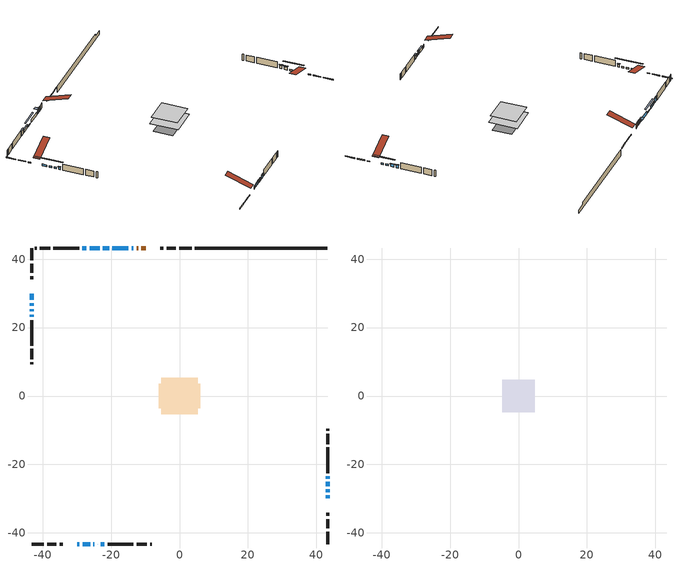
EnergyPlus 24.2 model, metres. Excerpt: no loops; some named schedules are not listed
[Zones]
conditioned space
 floor adiabatic (AdiabaticFloorConstruction): -5.28,-5.28 -5.28,5.28 5.28,5.28 5.28,-5.28 z0.77
 floor foundation (Slab1 construction): -6.09,-3.62 -6.09,3.62 6.09,3.62 6.09,-3.62 z-1.52
 wall outside (RimJoist1 construction): 3.53,43.27 -0.11,43.27 / -43.27,-43.27 -39.63,-43.27 / -43.27,43.27 -43.27,39.63 / 43.27,-43.27 43.27,-39.63 z0.77:1.07
 wall outside (RimJoist2 construction): -1.04,43.27 -3.78,43.27 / -38.7,-43.27 -35.96,-43.27 / -43.27,38.7 -43.27,35.96 / 43.27,-38.7 43.27,-35.96 z0.77:1.07
 wall outside (RimJoist3 construction): -4.71,43.27 -5.57,43.27 / -35.03,-43.27 -34.17,-43.27 / -43.27,35.03 -43.27,34.17 / 43.27,-35.03 43.27,-34.17 z0.77:1.07
 wall outside (AdiabaticWallConstruction 1): -9.9,43.27 -11.14,43.27 / -12.07,43.27 -12.54,43.27 z0.77:2.8
 wall outside (AdiabaticWallConstruction): -13.47,43.27 -14.01,43.27 z0.77:2.45; -29.84,-43.27 -29.25,-43.27 / -14.93,43.27 -19.66,43.27 / -23.95,-43.27 -23.88,-43.27 / 43.27,-24.21 43.27,-23.49 z0.77:1.99; -28.32,-43.27 -26.09,-43.27 z0.77:1.94; -25.16,-43.27 -24.88,-43.27 z0.77:2.09; 43.27,-29.84 43.27,-29.02 / 43.27,-28.1 43.27,-27.28 z0.77:1.38; -20.59,43.27 -22.42,43.27 z0.77:1.08; -43.27,29.84 -43.27,28.11 / -43.27,27.19 -43.27,26.32 / -43.27,25.4 -43.27,24.73 z0.77:1.43; 43.27,-26.35 43.27,-25.13 z0.77:1.89; -23.34,43.27 -26.29,43.27 z0.77:1.69; -27.22,43.27 -28.44,43.27 z0.77:2.6; -22.95,-43.27 -21.94,-43.27 z0.77:2.14; -43.27,23.81 -43.27,23.14 z0.77:1.79
 wall outside (Wall1 construction): -29.37,43.27 -36.89,43.27 / -21.01,-43.27 -13.48,-43.27 / -43.27,22.21 -43.27,14.69 / 43.27,-22.56 43.27,-15.04 z0.77:3.21
 wall outside (Wall2 construction): -37.82,43.27 -40.86,43.27 / -12.56,-43.27 -9.52,-43.27 / -43.27,13.76 -43.27,10.73 / 43.27,-14.11 43.27,-11.08 z0.77:3.21
 wall outside (Wall3 construction): -41.78,43.27 -42.34,43.27 / -8.59,-43.27 -8.04,-43.27 / -43.27,9.8 -43.27,9.24 / 43.27,-10.15 43.27,-9.6 z0.77:3.21
 wall foundation (FoundationWall1 construction): 4.45,43.27,-1.52 4.45,43.27,0.77 39.39,43.27,0.77 39.39,43.27,-0.18 43.27,43.27,-0.18 43.27,43.27,-1.52
 window (WindowConstruction 9): -13.47,43.27 -14.01,43.27 z0.77:2.45
 window (WindowConstruction 11): -29.84,-43.27 -29.25,-43.27 z0.77:1.99
 window (WindowConstruction 6): -28.32,-43.27 -26.09,-43.27 z0.77:1.94
 window (WindowConstruction 7): -25.16,-43.27 -24.88,-43.27 z0.77:2.09
 window (WindowConstruction 8): -14.93,43.27 -19.66,43.27 z0.77:1.99
 window (WindowConstruction 12): 43.27,-29.84 43.27,-29.03 z0.77:1.38
 window (WindowConstruction 13): 43.27,-28.1 43.27,-27.28 z0.77:1.38
 window (WindowConstruction 14): -20.59,43.27 -22.42,43.27 z0.77:1.07
 window (WindowConstruction 10): -23.95,-43.27 -23.88,-43.27 z0.77:1.99
 window (WindowConstruction 15): -43.27,29.84 -43.27,28.11 z0.77:1.43
 window (WindowConstruction 16): -43.27,27.19 -43.27,26.32 z0.77:1.43
 window (WindowConstruction 17): -43.27,25.39 -43.27,24.73 z0.77:1.43
 window (WindowConstruction): 43.27,-26.35 43.27,-25.13 z0.77:1.89
 window (WindowConstruction 1): -23.34,43.27 -26.29,43.27 z0.77:1.68
 window (WindowConstruction 2): -27.22,43.27 -28.44,43.27 z0.77:2.6
 window (WindowConstruction 3): -22.95,-43.27 -21.94,-43.27 z0.77:2.14
 window (WindowConstruction 4): -43.27,23.8 -43.27,23.14 z0.77:1.78
 window (WindowConstruction 5): 43.27,-24.21 43.27,-23.49 z0.77:1.99
 door (Door): -9.9,43.27 -11.14,43.27 z0.77:2.8
 door (Door 1): -12.07,43.27 -12.54,43.27 z0.77:2.8
 ceiling adiabatic (AdiabaticFloorConstruction): 5.28,-5.28 5.28,5.28 -5.28,5.28 -5.28,-5.28 z0.77
attic - vented
 floor to conditioned space (Floor1 construction Reversed): -4.82,-4.82 -4.82,4.82 4.82,4.82 4.82,-4.82 z3.21
 roof outside (Roof1 construction): -8.97,43.27,3.21 -8.97,33.87,6.34 -6.5,33.87,6.34 -6.5,43.27,3.21; -30.77,-43.27,3.21 -30.77,-33.87,6.34 -33.24,-33.87,6.34 -33.24,-43.27,3.21; -43.27,30.77,3.21 -33.87,30.77,6.34 -33.87,33.24,6.34 -43.27,33.24,3.21; 43.27,-30.77,3.21 33.87,-30.77,6.34 33.87,-33.24,6.34 43.27,-33.24,3.21
shading: -14.3,43.27 -13.17,43.27 -13.17,44.49 -14.3,44.49 z2.75; -25.89,-43.27 -28.52,-43.27 -28.52,-43.68 -25.89,-43.68 z2.14; -24.68,-43.27 -25.36,-43.27 -25.36,-43.68 -24.68,-43.68 z2.29; 43.27,-26.39 43.27,-32.48 43.68,-32.48 43.68,-26.39 z4.02; 43.27,-24.64 43.27,-30.74 43.68,-30.74 43.68,-24.64 z4.02; -25.06,43.27 -17.95,43.27 -17.95,43.68 -25.06,43.68 z3.71; -43.27,25.48 -43.27,32.48 -43.68,32.48 -43.68,25.48 z4.07; -43.27,23.68 -43.27,29.83 -43.68,29.83 -43.68,23.68 z4.07; -43.27,22.09 -43.27,28.03 -43.68,28.03 -43.68,22.09 z4.07; 43.27,-24.93 43.27,-26.56 43.68,-26.56 43.68,-24.93 z2.09; -26.49,43.27 -23.14,43.27 -23.14,43.68 -26.49,43.68 z1.89; -28.64,43.27 -27.02,43.27 -27.02,43.68 -28.64,43.68 z2.8; -21.74,-43.27 -23.15,-43.27 -23.15,-43.68 -21.74,-43.68 z2.34; -43.27,22.94 -43.27,24 -43.68,24 -43.68,22.94 z1.99; 43.27,-23.29 43.27,-24.41 43.68,-24.41 43.68,-23.29 z2.19
[Building]
Building 1: Terrain=Suburbs
[Site:Location]
Edmonton Intl AP_AB: Latitude {deg}=53.31; Longitude {deg}=-113.58; Time Zone {hr}=-7; Elevation {m}=723; Keep Site Location Information=Yes
[Site:GroundTemperature:Shallow]
-1.56185, -3.61833, -3.78302, -2.80711, 1.11059, 5.01004, 8.39065, 10.5322, 10.7141, 8.97234, 5.67794, 1.89811
[Site:WaterMainsTemperature]
Calculation Method=Schedule; Temperature Schedule=mains temperature schedule
[Material] Roughness=Rough; Thermal Absorptance=0.9
Name | Thickness {m} | Conductivity {W/m-K} | Density {kg/m3} | Specific Heat {J/kg-K} | Solar Absorptance | Visible Absorptance
asphalt or fiberglass shingles | 0.00635 | 0.162714 | 1121.4 | 1465.45 | 0.4 | 0.4
ceiling loosefill ins | 0.0846667 | 0.0480833 | 16.02 | 1046.75 | 0.7 | 0.7
ceiling stud and cavity | 0.1397 | 0.0816226 | 65.682 | 1177.47 | 0.7 | 0.7
concrete 4.0 in. | 0.1016 | 1.803125 | 2242.8 | 837.4 | 0.7 | 0.7
concrete 8.0 in. | 0.2032 | 1.803125 | 2242.8 | 837.4 | 0.7 | 0.7
door material | 0.04445 | 0.053851 | 512.64 | 1214.23 | 0.7 | 0.7
exterior vertical ins | 0.0111953 | 0.029427 | 32.04 | 1214.23 | 0.7 | 0.7
floor covering | 0.0127 | 0.0433444 | 54.468 | 1339.84 | 0.6 | 0.6
floor rigid ins; wall rigid ins | 0.512978 | 0.029427 | 32.04 | 1214.23 | 0.7 | 0.7
floor stud and cavity | 0.1397 | 1.75129 | 37.0049 | 1207.88 | 0.7 | 0.7
furniture material conditioned space 1 | 0.1524 | 0.115458 | 640.8 | 1214.23 | 0.6 | 0.6
gypsum board | 0.0127 | 0.160291 | 801 | 837.4 | 0.6 | 0.6
gypsum board 1 | 0.0127 | 0.160291 | 801 | 837.4 | 0.7 | 0.7
osb sheathing 0.5 in. | 0.0127 | 0.115458 | 512.64 | 1214.23 | 0.7 | 0.7
osb sheathing 0.75 in. | 0.01905 | 0.115458 | 512.64 | 1214.23 | 0.7 | 0.7
osb sheathing 2.0 in. | 0.0508 | 0.115458 | 512.64 | 1214.23 | 0.7 | 0.7
rim joist stud and cavity | 0.0508 | 0.0315445 | 125.044 | 1163.47 | 0.6 | 0.6
rim joist stud and cavity 1 | 0.0508 | 0.312044 | 50.32683 | 1063.81 | 0.6 | 0.6
rim joist stud and cavity 2 | 0.0508 | 0.107068 | 50.32683 | 1063.81 | 0.6 | 0.6
wall stud and cavity | 0.1397 | 0.0954735 | 139.0536 | 1170.24 | 0.7 | 0.7
wall stud and cavity 1 | 0.1397 | 0.0924691 | 139.0536 | 1170.24 | 0.7 | 0.7
wall stud and cavity 2 | 0.1397 | 0.110808 | 139.0536 | 1170.24 | 0.7 | 0.7
wall stud and cavity 3 | 0.0889 | 0.380278 | 52.3479 | 1209.89 | 0.7 | 0.7
wall stud and cavity 4 | 0.0889 | 0.391764 | 83.0341 | 1211.67 | 0.7 | 0.7
wood siding | 0.0254 | 0.102417 | 544.68 | 1172.36 | 0.4 | 0.4
wood siding 1; wood siding 2; wood siding 3 | 0.0254 | 0.102417 | 544.68 | 1172.36 | 0.7 | 0.7
[WindowMaterial:SimpleGlazingSystem]
Name | U-Factor {W/m2-K} | Solar Heat Gain Coefficient
WindowMaterial | 1.8391 | 0.5
WindowMaterial 1 | 4.479942 | 0.69
WindowMaterial 10 | 7.49099 | 0.55
WindowMaterial 11 | 2.99458 | 0.6
WindowMaterial 12 | 2.47504 | 0.46
WindowMaterial 13 | 2.6045 | 0.42
WindowMaterial 14 | 2.638 | 0.26
WindowMaterial 15 | 4.73034 | 0.51
WindowMaterial 16 | 2.30356 | 0.57
WindowMaterial 17 | 4.83993 | 0.5
WindowMaterial 2 | 2.4069 | 0.27
WindowMaterial 3 | 2.36318 | 0.53
WindowMaterial 4 | 5.44009 | 0.63
WindowMaterial 5 | 2.61074 | 0.26
WindowMaterial 6 | 2.07247 | 0.43
WindowMaterial 7 | 2.257005 | 0.44
WindowMaterial 8 | 3.29381 | 0.71
WindowMaterial 9 | 3.31141 | 0.62
[Construction]
AdiabaticFloorConstruction: floor stud and cavity, floor rigid ins, osb sheathing 0.75 in., floor covering
AdiabaticWallConstruction: wood siding 2, wall rigid ins, wall stud and cavity 3, gypsum board
AdiabaticWallConstruction 1: wood siding 3, wall rigid ins, wall stud and cavity 3, gypsum board
Door; Door 1: door material
Floor1 construction Reversed: gypsum board, ceiling stud and cavity, ceiling loosefill ins
FoundationWall1 construction: concrete 8.0 in., gypsum board 1
furniture construction conditioned space 1: furniture material conditioned space 1
PartitionWallConstruction: gypsum board, wall stud and cavity 4, gypsum board
RimJoist1 construction: wood siding 1, osb sheathing 2.0 in., rim joist stud and cavity
RimJoist2 construction: wood siding 1, rim joist stud and cavity 1
RimJoist3 construction: wood siding 1, rim joist stud and cavity 2
Roof1 construction: asphalt or fiberglass shingles
Slab1 construction: concrete 4.0 in.
Wall1 construction: wood siding, osb sheathing 0.5 in., wall stud and cavity, gypsum board
Wall2 construction: wood siding, osb sheathing 0.5 in., wall stud and cavity 1, gypsum board
Wall3 construction: wood siding, osb sheathing 0.5 in., wall stud and cavity 2, gypsum board
WindowConstruction: WindowMaterial
WindowConstruction 1: WindowMaterial 1
WindowConstruction 10: WindowMaterial 10
WindowConstruction 11: WindowMaterial 11
WindowConstruction 12: WindowMaterial 12
WindowConstruction 13: WindowMaterial 13
WindowConstruction 14: WindowMaterial 14
WindowConstruction 15: WindowMaterial 15
WindowConstruction 16: WindowMaterial 16
WindowConstruction 17: WindowMaterial 17
WindowConstruction 2: WindowMaterial 2
WindowConstruction 3: WindowMaterial 3
WindowConstruction 4: WindowMaterial 4
WindowConstruction 5: WindowMaterial 5
WindowConstruction 6: WindowMaterial 6
WindowConstruction 7: WindowMaterial 7
WindowConstruction 8: WindowMaterial 8
WindowConstruction 9: WindowMaterial 9
[Zone] Multiplier=1; Part of Total Floor Area=Yes
Name | Volume {m3}
attic - vented | 47.2992
conditioned space | 493.7
[Space]
Name | Zone | Volume {m3}
attic - vented 1 | attic - vented | 47.2992
conditioned space 1 | conditioned space | 493.7
[ZoneInfiltration:EffectiveLeakageArea]
infil attic - vented 1: Zone or Space=attic - vented 1; Schedule=Always On Discrete; Effective Air Leakage Area {cm2}=3236.17; Stack Coefficient=0.00021777; Wind Coefficient=9.97055e-06
[ZoneMixing]
whole house fan mix: Zone or Space=attic - vented; Schedule=Always On Continuous; Design Flow Rate Calculation Method=Flow/Zone; Design Flow Rate {m3/s}=0; Source Zone or Space=conditioned space
[SurfaceProperty:ExposedFoundationPerimeter]
Slab1: Exposed Perimeter Calculation Method=TotalExposedPerimeter; Total Exposed Perimeter {m}=38.812
[InternalMass] Zone or ZoneList=conditioned space; Space or SpaceList=conditioned space 1
Name | Construction | Surface Area {m2}
furniture mass conditioned space 1 | furniture construction conditioned space 1 | 79.8799
partition wall mass | PartitionWallConstruction | 199.7
[Lights]
interior lighting: Zone or ZoneList or Space or SpaceList=conditioned space 1; Schedule=interior lighting schedule; Design Level Calculation Method=LightingLevel; Lighting Level {W}=343.2; Return Air Fraction=0; Fraction Radiant=0.6; Fraction Visible=0.2; Fraction Replaceable=1
[People]
occupants: Zone or ZoneList or Space or SpaceList=conditioned space 1; Number of People Schedule=occupants schedule; Number of People Calculation Method=People; Number of People=3; Fraction Radiant=0.314171; Sensible Heat Fraction=0.56303; Activity Level Schedule=occupants activity schedule; Carbon Dioxide Generation Rate {m3/s-W}=0; Enable ASHRAE 55 Comfort Warnings=No; Mean Radiant Temperature Calculation Type=EnclosureAveraged
[ElectricEquipment] Zone or ZoneList or Space or SpaceList=conditioned space 1; Design Level Calculation Method=EquipmentLevel
Name | Schedule | Design Level {W} | Fraction Latent | Fraction Radiant | Fraction Lost
clothes dryer | clothes dryer schedule | 140.772 | 0.015 | 0.081 | 0.85
clothes washer | clothes washer schedule | 32.1985 | 0.03 | 0.162 | 0.7
cooking range | cooking range schedule | 215.147 | 0.08 | 0.432 | 0.2
dishwasher | dishwasher schedule | 66.8632 | 0.3 | 0.18 | 0.4
fridge | fridge schedule | 72.9452 | 0 | 0.6 | 0
mech vent bath fan 0 | mech vent bath fan 0 schedule | 50.2 | 0 | 0 | 1
mech vent bath fan 1 | mech vent bath fan 1 schedule | 50.2 | 0 | 0 | 1
mech vent house fan | mech vent house fan schedule | 0 | 0 | 0 | 1
mech vent house fan cfis | mech vent house fan cfis schedule | 0 | 0 | 0 | 0
mech vent range fan 0 | mech vent range fan 0 schedule | 57 | 0 | 0 | 1
misc plug loads | misc plug loads schedule | 494.7 | 0.045 | 0.513 | 0.1
whole house fan | Always On Discrete | 0 | 0 | 0 | 1
[OtherEquipment] Zone or ZoneList or Space or SpaceList=conditioned space 1; Design Level Calculation Method=EquipmentLevel
Name | Fuel Type | Schedule | Design Level {W} | Fraction Latent | Fraction Radiant | Fraction Lost
clothes dryer 1 | Electricity | clothes dryer schedule | 0 | 0.015 | 0.081 | 0.85
cooking range 1 | Electricity | cooking range schedule | 0 | 0.08 | 0.432 | 0.2
general water use latent | None | general water use schedule | 62.594 | 1 | 0 | 0
general water use sensible | None | general water use schedule | -61.6891 | 0 | 0.6 | 0
mech vent house fan latent load | None | Always On Discrete | 0 | 1 | 0 | 0
mech vent house fan sensible load | None | Always On Discrete | 0 | 0 | 0 | 0
water heater energy adjustment1 | NaturalGas | Always On Discrete | 0.01 | 0 | 0 | 1
[ZoneInfiltration:DesignFlowRate] Zone or ZoneList or Space or SpaceList=conditioned space 1; Schedule=Always On Discrete; Design Flow Rate Calculation Method=Flow/Zone; Design Flow Rate {m3/s}=0
infil flow; natural vent flow; whole house fan flow
[Foundation:Kiva]
Foundation Kiva 1: Initial Indoor Air Temperature {C}=18; Wall Height Above Grade {m}=0.769986; Wall Depth Below Slab {m}=0.2032; Custom Block Material Name 1=exterior vertical ins; Custom Block Depth 1 {m}=2.28999; Custom Block X Position 1 {m}=0.2159; Custom Block Z Position 1 {m}=0
[Foundation:Kiva:Settings]
Soil Conductivity {W/m-K}=0.849921; Soil Density {kg/m3}=1842.3; Soil Specific Heat {J/kg-K}=418.7; Ground Solar Absorptivity=0.9; Ground Thermal Absorptivity=0.9; Ground Surface Roughness {m}=0.03; Far-Field Width {m}=40; Deep-Ground Boundary Condition=ZeroFlux; Deep-Ground Depth {m}=40; Minimum Cell Dimension {m}=0.2; Maximum Cell Growth Coefficient=3; Simulation Timestep=Timestep
[Exterior:Lights]
exterior lighting: Schedule=exterior lighting schedule; Design Level {W}=75.6
[Schedule:Constant]
Name | Hourly Value
Always On Continuous; mech vent house fan schedule; mech vent house fan cfis schedule; Always On Discrete | 1
occupants activity schedule | 117.228
fridge schedule | 0
[Schedule:Week:Daily]
interior lighting schedule Week Rule - Jan1-Jan27: interior lighting schedule day, interior lighting schedule day, interior lighting schedule day, interior lighting schedule day, interior lighting schedule day, interior lighting schedule day, interior lighting schedule day, interior lighting schedule default day, interior lighting schedule default day, interior lighting schedule default day, interior lighting schedule default day, interior lighting schedule default day
interior lighting schedule Week Rule - Jan28-Feb3: interior lighting schedule day, interior lighting schedule day, interior lighting schedule day, interior lighting schedule day, interior lighting schedule day 1, interior lighting schedule day 1, interior lighting schedule day 1, interior lighting schedule default day, interior lighting schedule default day, interior lighting schedule default day, interior lighting schedule default day, interior lighting schedule default day
interior lighting schedule Week Rule - Feb4-Feb24: interior lighting schedule day 1, interior lighting schedule day 1, interior lighting schedule day 1, interior lighting schedule day 1, interior lighting schedule day 1, interior lighting schedule day 1, interior lighting schedule day 1, interior lighting schedule default day, interior lighting schedule default day, interior lighting schedule default day, interior lighting schedule default day, interior lighting schedule default day
interior lighting schedule Week Rule - Feb25-Mar3: interior lighting schedule day 1, interior lighting schedule day 1, interior lighting schedule day 1, interior lighting schedule day 1, interior lighting schedule day 2, interior lighting schedule day 2, interior lighting schedule day 2, interior lighting schedule default day, interior lighting schedule default day, interior lighting schedule default day, interior lighting schedule default day, interior lighting schedule default day
interior lighting schedule Week Rule - Mar4-Mar31: interior lighting schedule day 2, interior lighting schedule day 2, interior lighting schedule day 2, interior lighting schedule day 2, interior lighting schedule day 2, interior lighting schedule day 2, interior lighting schedule day 2, interior lighting schedule default day, interior lighting schedule default day, interior lighting schedule default day, interior lighting schedule default day, interior lighting schedule default day
interior lighting schedule Week Rule - Apr1-Apr28: interior lighting schedule day 3, interior lighting schedule day 3, interior lighting schedule day 3, interior lighting schedule day 3, interior lighting schedule day 3, interior lighting schedule day 3, interior lighting schedule day 3, interior lighting schedule default day, interior lighting schedule default day, interior lighting schedule default day, interior lighting schedule default day, interior lighting schedule default day
interior lighting schedule Week Rule - Apr29-May5: interior lighting schedule day 3, interior lighting schedule day 3, interior lighting schedule day 4, interior lighting schedule day 4, interior lighting schedule day 4, interior lighting schedule day 4, interior lighting schedule day 4, interior lighting schedule default day, interior lighting schedule default day, interior lighting schedule default day, interior lighting schedule default day, interior lighting schedule default day
interior lighting schedule Week Rule - May6-May26: interior lighting schedule day 4, interior lighting schedule day 4, interior lighting schedule day 4, interior lighting schedule day 4, interior lighting schedule day 4, interior lighting schedule day 4, interior lighting schedule day 4, interior lighting schedule default day, interior lighting schedule default day, interior lighting schedule default day, interior lighting schedule default day, interior lighting schedule default day
interior lighting schedule Week Rule - May27-Jun2: interior lighting schedule day 4, interior lighting schedule day 4, interior lighting schedule day 4, interior lighting schedule day 4, interior lighting schedule day 4, interior lighting schedule day 5, interior lighting schedule day 5, interior lighting schedule default day, interior lighting schedule default day, interior lighting schedule default day, interior lighting schedule default day, interior lighting schedule default day
interior lighting schedule Week Rule - Jun3-Jun30: interior lighting schedule day 5, interior lighting schedule day 5, interior lighting schedule day 5, interior lighting schedule day 5, interior lighting schedule day 5, interior lighting schedule day 5, interior lighting schedule day 5, interior lighting schedule default day, interior lighting schedule default day, interior lighting schedule default day, interior lighting schedule default day, interior lighting schedule default day
interior lighting schedule Week Rule - Jul1-Jul28: interior lighting schedule day 6, interior lighting schedule day 6, interior lighting schedule day 6, interior lighting schedule day 6, interior lighting schedule day 6, interior lighting schedule day 6, interior lighting schedule day 6, interior lighting schedule default day, interior lighting schedule default day, interior lighting schedule default day, interior lighting schedule default day, interior lighting schedule default day
interior lighting schedule Week Rule - Jul29-Aug4: interior lighting schedule day 6, interior lighting schedule day 6, interior lighting schedule day 6, interior lighting schedule day 7, interior lighting schedule day 7, interior lighting schedule day 7, interior lighting schedule day 7, interior lighting schedule default day, interior lighting schedule default day, interior lighting schedule default day, interior lighting schedule default day, interior lighting schedule default day
interior lighting schedule Week Rule - Aug5-Aug25: interior lighting schedule day 7, interior lighting schedule day 7, interior lighting schedule day 7, interior lighting schedule day 7, interior lighting schedule day 7, interior lighting schedule day 7, interior lighting schedule day 7, interior lighting schedule default day, interior lighting schedule default day, interior lighting schedule default day, interior lighting schedule default day, interior lighting schedule default day
interior lighting schedule Week Rule - Aug26-Sep1: interior lighting schedule day 7, interior lighting schedule day 7, interior lighting schedule day 7, interior lighting schedule day 7, interior lighting schedule day 7, interior lighting schedule day 7, interior lighting schedule day 8, interior lighting schedule default day, interior lighting schedule default day, interior lighting schedule default day, interior lighting schedule default day, interior lighting schedule default day
interior lighting schedule Week Rule - Sep2-Sep29: interior lighting schedule day 8, interior lighting schedule day 8, interior lighting schedule day 8, interior lighting schedule day 8, interior lighting schedule day 8, interior lighting schedule day 8, interior lighting schedule day 8, interior lighting schedule default day, interior lighting schedule default day, interior lighting schedule default day, interior lighting schedule default day, interior lighting schedule default day
interior lighting schedule Week Rule - Sep30-Oct6: interior lighting schedule day 8, interior lighting schedule day 9, interior lighting schedule day 9, interior lighting schedule day 9, interior lighting schedule day 9, interior lighting schedule day 9, interior lighting schedule day 9, interior lighting schedule default day, interior lighting schedule default day, interior lighting schedule default day, interior lighting schedule default day, interior lighting schedule default day
interior lighting schedule Week Rule - Oct7-Oct27: interior lighting schedule day 9, interior lighting schedule day 9, interior lighting schedule day 9, interior lighting schedule day 9, interior lighting schedule day 9, interior lighting schedule day 9, interior lighting schedule day 9, interior lighting schedule default day, interior lighting schedule default day, interior lighting schedule default day, interior lighting schedule default day, interior lighting schedule default day
interior lighting schedule Week Rule - Oct28-Nov3: interior lighting schedule day 9, interior lighting schedule day 9, interior lighting schedule day 9, interior lighting schedule day 9, interior lighting schedule day 10, interior lighting schedule day 10, interior lighting schedule day 10, interior lighting schedule default day, interior lighting schedule default day, interior lighting schedule default day, interior lighting schedule default day, interior lighting schedule default day
interior lighting schedule Week Rule - Nov4-Nov24: interior lighting schedule day 10, interior lighting schedule day 10, interior lighting schedule day 10, interior lighting schedule day 10, interior lighting schedule day 10, interior lighting schedule day 10, interior lighting schedule day 10, interior lighting schedule default day, interior lighting schedule default day, interior lighting schedule default day, interior lighting schedule default day, interior lighting schedule default day
interior lighting schedule Week Rule - Nov25-Dec1: interior lighting schedule day 10, interior lighting schedule day 10, interior lighting schedule day 10, interior lighting schedule day 10, interior lighting schedule day 10, interior lighting schedule day 10, interior lighting schedule day 11, interior lighting schedule default day, interior lighting schedule default day, interior lighting schedule default day, interior lighting schedule default day, interior lighting schedule default day
interior lighting schedule Week Rule - Dec2-Dec31: interior lighting schedule day 11, interior lighting schedule day 11, interior lighting schedule day 11, interior lighting schedule day 11, interior lighting schedule day 11, interior lighting schedule day 11, interior lighting schedule day 11, interior lighting schedule default day, interior lighting schedule default day, interior lighting schedule default day, interior lighting schedule default day, interior lighting schedule default day
occupants schedule Week Rule - Jan1-Dec31: occupants schedule day, occupants schedule day, occupants schedule day, occupants schedule day, occupants schedule day, occupants schedule day, occupants schedule day, occupants schedule default day, occupants schedule default day, occupants schedule default day, occupants schedule default day, occupants schedule default day
clothes dryer schedule Week Rule - Jan1-Dec31: clothes dryer schedule day, clothes dryer schedule day, clothes dryer schedule day, clothes dryer schedule day, clothes dryer schedule day, clothes dryer schedule day, clothes dryer schedule day, clothes dryer schedule default day, clothes dryer schedule default day, clothes dryer schedule default day, clothes dryer schedule default day, clothes dryer schedule default day
clothes washer schedule Week Rule - Jan1-Dec31: clothes washer schedule day, clothes washer schedule day, clothes washer schedule day, clothes washer schedule day, clothes washer schedule day, clothes washer schedule day, clothes washer schedule day, clothes washer schedule default day, clothes washer schedule default day, clothes washer schedule default day, clothes washer schedule default day, clothes washer schedule default day
cooking range schedule Week Rule - Jan1-Dec31: cooking range schedule day, cooking range schedule day, cooking range schedule day, cooking range schedule day, cooking range schedule day, cooking range schedule day, cooking range schedule day, cooking range schedule default day, cooking range schedule default day, cooking range schedule default day, cooking range schedule default day, cooking range schedule default day
dishwasher schedule Week Rule - Jan1-Dec31: dishwasher schedule day, dishwasher schedule day, dishwasher schedule day, dishwasher schedule day, dishwasher schedule day, dishwasher schedule day, dishwasher schedule day, dishwasher schedule default day, dishwasher schedule default day, dishwasher schedule default day, dishwasher schedule default day, dishwasher schedule default day
mech vent bath fan 0 schedule Week Rule - Jan1-Dec31: mech vent bath fan 0 schedule day, mech vent bath fan 0 schedule day, mech vent bath fan 0 schedule day, mech vent bath fan 0 schedule day, mech vent bath fan 0 schedule day, mech vent bath fan 0 schedule day, mech vent bath fan 0 schedule day, mech vent bath fan 0 schedule default day, mech vent bath fan 0 schedule default day, mech vent bath fan 0 schedule default day, mech vent bath fan 0 schedule default day, mech vent bath fan 0 schedule default day
mech vent bath fan 1 schedule Week Rule - Jan1-Dec31: mech vent bath fan 1 schedule day, mech vent bath fan 1 schedule day, mech vent bath fan 1 schedule day, mech vent bath fan 1 schedule day, mech vent bath fan 1 schedule day, mech vent bath fan 1 schedule day, mech vent bath fan 1 schedule day, mech vent bath fan 1 schedule default day, mech vent bath fan 1 schedule default day, mech vent bath fan 1 schedule default day, mech vent bath fan 1 schedule default day, mech vent bath fan 1 schedule default day
mech vent range fan 0 schedule Week Rule - Jan1-Dec31: mech vent range fan 0 schedule day, mech vent range fan 0 schedule day, mech vent range fan 0 schedule day, mech vent range fan 0 schedule day, mech vent range fan 0 schedule day, mech vent range fan 0 schedule day, mech vent range fan 0 schedule day, mech vent range fan 0 schedule default day, mech vent range fan 0 schedule default day, mech vent range fan 0 schedule default day, mech vent range fan 0 schedule default day, mech vent range fan 0 schedule default day
misc plug loads schedule Week Rule - Jan1-Dec31: misc plug loads schedule day, misc plug loads schedule day, misc plug loads schedule day, misc plug loads schedule day, misc plug loads schedule day, misc plug loads schedule day, misc plug loads schedule day, misc plug loads schedule default day, misc plug loads schedule default day, misc plug loads schedule default day, misc plug loads schedule default day, misc plug loads schedule default day
general water use schedule Week Rule - Jan1-Dec31: general water use schedule day, general water use schedule day, general water use schedule day, general water use schedule day, general water use schedule day, general water use schedule day, general water use schedule day, general water use schedule default day, general water use schedule default day, general water use schedule default day, general water use schedule default day, general water use schedule default day
exterior lighting schedule Week Rule - Jan1-Jan27: exterior lighting schedule day, exterior lighting schedule day, exterior lighting schedule day, exterior lighting schedule day, exterior lighting schedule day, exterior lighting schedule day, exterior lighting schedule day, exterior lighting schedule default day, exterior lighting schedule default day, exterior lighting schedule default day, exterior lighting schedule default day, exterior lighting schedule default day
exterior lighting schedule Week Rule - Jan28-Feb3: exterior lighting schedule day, exterior lighting schedule day, exterior lighting schedule day, exterior lighting schedule day, exterior lighting schedule day 1, exterior lighting schedule day 1, exterior lighting schedule day 1, exterior lighting schedule default day, exterior lighting schedule default day, exterior lighting schedule default day, exterior lighting schedule default day, exterior lighting schedule default day
exterior lighting schedule Week Rule - Feb4-Feb24: exterior lighting schedule day 1, exterior lighting schedule day 1, exterior lighting schedule day 1, exterior lighting schedule day 1, exterior lighting schedule day 1, exterior lighting schedule day 1, exterior lighting schedule day 1, exterior lighting schedule default day, exterior lighting schedule default day, exterior lighting schedule default day, exterior lighting schedule default day, exterior lighting schedule default day
exterior lighting schedule Week Rule - Feb25-Mar3: exterior lighting schedule day 1, exterior lighting schedule day 1, exterior lighting schedule day 1, exterior lighting schedule day 1, exterior lighting schedule day 2, exterior lighting schedule day 2, exterior lighting schedule day 2, exterior lighting schedule default day, exterior lighting schedule default day, exterior lighting schedule default day, exterior lighting schedule default day, exterior lighting schedule default day
exterior lighting schedule Week Rule - Mar4-Mar31: exterior lighting schedule day 2, exterior lighting schedule day 2, exterior lighting schedule day 2, exterior lighting schedule day 2, exterior lighting schedule day 2, exterior lighting schedule day 2, exterior lighting schedule day 2, exterior lighting schedule default day, exterior lighting schedule default day, exterior lighting schedule default day, exterior lighting schedule default day, exterior lighting schedule default day
exterior lighting schedule Week Rule - Apr1-Apr28: exterior lighting schedule day 3, exterior lighting schedule day 3, exterior lighting schedule day 3, exterior lighting schedule day 3, exterior lighting schedule day 3, exterior lighting schedule day 3, exterior lighting schedule day 3, exterior lighting schedule default day, exterior lighting schedule default day, exterior lighting schedule default day, exterior lighting schedule default day, exterior lighting schedule default day
exterior lighting schedule Week Rule - Apr29-May5: exterior lighting schedule day 3, exterior lighting schedule day 3, exterior lighting schedule day 4, exterior lighting schedule day 4, exterior lighting schedule day 4, exterior lighting schedule day 4, exterior lighting schedule day 4, exterior lighting schedule default day, exterior lighting schedule default day, exterior lighting schedule default day, exterior lighting schedule default day, exterior lighting schedule default day
exterior lighting schedule Week Rule - May6-May26: exterior lighting schedule day 4, exterior lighting schedule day 4, exterior lighting schedule day 4, exterior lighting schedule day 4, exterior lighting schedule day 4, exterior lighting schedule day 4, exterior lighting schedule day 4, exterior lighting schedule default day, exterior lighting schedule default day, exterior lighting schedule default day, exterior lighting schedule default day, exterior lighting schedule default day
exterior lighting schedule Week Rule - May27-Jun2: exterior lighting schedule day 4, exterior lighting schedule day 4, exterior lighting schedule day 4, exterior lighting schedule day 4, exterior lighting schedule day 4, exterior lighting schedule day 5, exterior lighting schedule day 5, exterior lighting schedule default day, exterior lighting schedule default day, exterior lighting schedule default day, exterior lighting schedule default day, exterior lighting schedule default day
exterior lighting schedule Week Rule - Jun3-Jun30: exterior lighting schedule day 5, exterior lighting schedule day 5, exterior lighting schedule day 5, exterior lighting schedule day 5, exterior lighting schedule day 5, exterior lighting schedule day 5, exterior lighting schedule day 5, exterior lighting schedule default day, exterior lighting schedule default day, exterior lighting schedule default day, exterior lighting schedule default day, exterior lighting schedule default day
[Schedule:Year]
interior lighting schedule: interior lighting schedule Week Rule - Jan1-Jan27, 1, 1, 1, 27, interior lighting schedule Week Rule - Jan28-Feb3, 1, 28, 2, 3, interior lighting schedule Week Rule - Feb4-Feb24, 2, 4, 2, 24, interior lighting schedule Week Rule - Feb25-Mar3, 2, 25, 3, 3, interior lighting schedule Week Rule - Mar4-Mar31, 3, 4, 3, 31, interior lighting schedule Week Rule - Apr1-Apr28, 4, 1, 4, 28, interior lighting schedule Week Rule - Apr29-May5, 4, 29, 5, 5, interior lighting schedule Week Rule - May6-May26, 5, 6, 5, 26, interior lighting schedule Week Rule - May27-Jun2, 5, 27, 6, 2, interior lighting schedule Week Rule - Jun3-Jun30, 6, 3, 6, 30, interior lighting schedule Week Rule - Jul1-Jul28, 7, 1, 7, 28, interior lighting schedule Week Rule - Jul29-Aug4, 7, 29, 8, 4, interior lighting schedule Week Rule - Aug5-Aug25, 8, 5, 8, 25, interior lighting schedule Week Rule - Aug26-Sep1, 8, 26, 9, 1, interior lighting schedule Week Rule - Sep2-Sep29, 9, 2, 9, 29, interior lighting schedule Week Rule - Sep30-Oct6, 9, 30, 10, 6, interior lighting schedule Week Rule - Oct7-Oct27, 10, 7, 10, 27, interior lighting schedule Week Rule - Oct28-Nov3, 10, 28, 11, 3, interior lighting schedule Week Rule - Nov4-Nov24, 11, 4, 11, 24, interior lighting schedule Week Rule - Nov25-Dec1, 11, 25, 12, 1, interior lighting schedule Week Rule - Dec2-Dec31, 12, 2, 12, 31
occupants schedule: occupants schedule Week Rule - Jan1-Dec31, 1, 1, 12, 31
clothes dryer schedule: clothes dryer schedule Week Rule - Jan1-Dec31, 1, 1, 12, 31
clothes washer schedule: clothes washer schedule Week Rule - Jan1-Dec31, 1, 1, 12, 31
cooking range schedule: cooking range schedule Week Rule - Jan1-Dec31, 1, 1, 12, 31
dishwasher schedule: dishwasher schedule Week Rule - Jan1-Dec31, 1, 1, 12, 31
mech vent bath fan 0 schedule: mech vent bath fan 0 schedule Week Rule - Jan1-Dec31, 1, 1, 12, 31
mech vent bath fan 1 schedule: mech vent bath fan 1 schedule Week Rule - Jan1-Dec31, 1, 1, 12, 31
mech vent range fan 0 schedule: mech vent range fan 0 schedule Week Rule - Jan1-Dec31, 1, 1, 12, 31
misc plug loads schedule: misc plug loads schedule Week Rule - Jan1-Dec31, 1, 1, 12, 31
general water use schedule: general water use schedule Week Rule - Jan1-Dec31, 1, 1, 12, 31
exterior lighting schedule: exterior lighting schedule Week Rule - Jan1-Jan27, 1, 1, 1, 27, exterior lighting schedule Week Rule - Jan28-Feb3, 1, 28, 2, 3, exterior lighting schedule Week Rule - Feb4-Feb24, 2, 4, 2, 24, exterior lighting schedule Week Rule - Feb25-Mar3, 2, 25, 3, 3, exterior lighting schedule Week Rule - Mar4-Mar31, 3, 4, 3, 31, exterior lighting schedule Week Rule - Apr1-Apr28, 4, 1, 4, 28, exterior lighting schedule Week Rule - Apr29-May5, 4, 29, 5, 5, exterior lighting schedule Week Rule - May6-May26, 5, 6, 5, 26, exterior lighting schedule Week Rule - May27-Jun2, 5, 27, 6, 2, exterior lighting schedule Week Rule - Jun3-Jun30, 6, 3, 6, 30, exterior lighting schedule Week Rule - Jul1-Jul28, 7, 1, 7, 28, exterior lighting schedule Week Rule - Jul29-Aug4, 7, 29, 8, 4, exterior lighting schedule Week Rule - Aug5-Aug25, 8, 5, 8, 25, exterior lighting schedule Week Rule - Aug26-Sep1, 8, 26, 9, 1, exterior lighting schedule Week Rule - Sep2-Sep29, 9, 2, 9, 29, exterior lighting schedule Week Rule - Sep30-Oct6, 9, 30, 10, 6, exterior lighting schedule Week Rule - Oct7-Oct27, 10, 7, 10, 27, exterior lighting schedule Week Rule - Oct28-Nov3, 10, 28, 11, 3, exterior lighting schedule Week Rule - Nov4-Nov24, 11, 4, 11, 24, exterior lighting schedule Week Rule - Nov25-Dec1, 11, 25, 12, 1, exterior lighting schedule Week Rule - Dec2-Dec31, 12, 2, 12, 31
[Schedule:Compact]
mains temperature schedule: Through: 01/01, For: AllDays, Until: 24:00, 3.97167, Through: 01/02, For: AllDays, Until: 24:00, 3.90778, Through: 01/03, For: AllDays, Until: 24:00, 3.84556, Through: 01/04, For: AllDays, Until: 24:00, 3.78389, Through: 01/05, For: AllDays, Until: 24:00, 3.72278, Through: 01/06, For: AllDays, Until: 24:00, 3.66278, Through: 01/07, For: AllDays, Until: 24:00, 3.60389, Through: 01/08, For: AllDays, Until: 24:00, 3.54556, Through: 01/09, For: AllDays, Until: 24:00, 3.48833, Through: 01/10, For: AllDays, Until: 24:00, 3.43167, Through: 01/11, For: AllDays, Until: 24:00, 3.37611, Through: 01/12, For: AllDays, Until: 24:00, 3.32167, Through: 01/13, For: AllDays, Until: 24:00, 3.26833, Through: 01/14, For: AllDays, Until: 24:00, 3.21556, Through: 01/15, For: AllDays, Until: 24:00, 3.16444, Through: 01/16, For: AllDays, Until: 24:00, 3.11389, Through: 01/17, For: AllDays, Until: 24:00, 3.06444, Through: 01/18, For: AllDays, Until: 24:00, 3.01611, Through: 01/19, For: AllDays, Until: 24:00, 2.96889, Through: 01/20, For: AllDays, Until: 24:00, 2.92278, Through: 01/21, For: AllDays, Until: 24:00, 2.87722, Through: 01/22, For: AllDays, Until: 24:00, 2.83333, Through: 01/23, For: AllDays, Until: 24:00, 2.79056, Through: 01/24, For: AllDays, Until: 24:00, 2.74889, Through: 01/25, For: AllDays, Until: 24:00, 2.70833, Through: 01/26, For: AllDays, Until: 24:00, 2.66889, Through: 01/27, For: AllDays, Until: 24:00, 2.63056, Through: 01/28, For: AllDays, Until: 24:00, 2.59333, Through: 01/29, For: AllDays, Until: 24:00, 2.55778, Through: 01/30, For: AllDays, Until: 24:00, 2.52278, Through: 01/31, For: AllDays, Until: 24:00, 2.48944, Through: 02/01, For: AllDays, Until: 24:00, 2.45722, Through: 02/02, For: AllDays, Until: 24:00, 2.42611, Through: 02/03, For: AllDays, Until: 24:00, 2.39667, Through: 02/04, For: AllDays, Until: 24:00, 2.36833, Through: 02/05, For: AllDays, Until: 24:00, 2.34111, Through: 02/06, For: AllDays, Until: 24:00, 2.315, Through: 02/07, For: AllDays, Until: 24:00, 2.29056, Through: 02/08, For: AllDays, Until: 24:00, 2.26722, Through: 02/09, For: AllDays, Until: 24:00, 2.245, Through: 02/10, For: AllDays, Until: 24:00, 2.22444, Through: 02/11, For: AllDays, Until: 24:00, 2.20444, Through: 02/12, For: AllDays, Until: 24:00, 2.18667, Through: 02/13, For: AllDays, Until: 24:00, 2.17, Through: 02/14, For: AllDays, Until: 24:00, 2.15444, Through: 02/15, For: AllDays, Until: 24:00, 2.14, Through: 02/16, For: AllDays, Until: 24:00, 2.12722, Through: 02/17, For: AllDays, Until: 24:00, 2.11556, Through: 02/18, For: AllDays, Until: 24:00, 2.10556, Through: 02/19, For: AllDays, Until: 24:00, 2.09667, Through: 02/20, For: AllDays, Until: 24:00, 2.08889, Through: 02/21, For: AllDays, Until: 24:00, 2.08278, Through: 02/22, For: AllDays, Until: 24:00, 2.07833, Through: 02/23, For: AllDays, Until: 24:00, 2.07444, Through: 02/24, For: AllDays, Until: 24:00, 2.07278, Through: 02/25, For: AllDays, Until: 24:00, 2.07167, Through: 02/26, For: AllDays, Until: 24:00, 2.07222, Through: 02/27, For: AllDays, Until: 24:00, 2.07444, Through: 02/28, For: AllDays, Until: 24:00, 2.07778, Through: 03/01, For: AllDays, Until: 24:00, 2.08222, Through: 03/02, For: AllDays, Until: 24:00, 2.08833, Through: 03/03, For: AllDays, Until: 24:00, 2.09556, Through: 03/04, For: AllDays, Until: 24:00, 2.10444, Through: 03/05, For: AllDays, Until: 24:00, 2.11444, Through: 03/06, For: AllDays, Until: 24:00, 2.12556, Through: 03/07, For: AllDays, Until: 24:00, 2.13833, Through: 03/08, For: AllDays, Until: 24:00, 2.15278, Through: 03/09, For: AllDays, Until: 24:00, 2.16778, Through: 03/10, For: AllDays, Until: 24:00, 2.18444, Through: 03/11, For: AllDays, Until: 24:00, 2.20278, Through: 03/12, For: AllDays, Until: 24:00, 2.22167, Through: 03/13, For: AllDays, Until: 24:00, 2.24278, Through: 03/14, For: AllDays, Until: 24:00, 2.26444, Through: 03/15, For: AllDays, Until: 24:00, 2.28778, Through: 03/16, For: AllDays, Until: 24:00, 2.31222, Through: 03/17, For: AllDays, Until: 24:00, 2.33778, Through: 03/18, For: AllDays, Until: 24:00, 2.365, Through: 03/19, For: AllDays, Until: 24:00, 2.39333, Through: 03/20, For: AllDays, Until: 24:00, 2.42278, Through: 03/21, For: AllDays, Until: 24:00, 2.45389, Through: 03/22, For: AllDays, Until: 24:00, 2.48611, Through: 03/23, For: AllDays, Until: 24:00, 2.51889, Through: 03/24, For: AllDays, Until: 24:00, 2.55389, Through: 03/25, For: AllDays, Until: 24:00, 2.58944, Through: 03/26, For: AllDays, Until: 24:00, 2.62611, Through: 03/27, For: AllDays, Until: 24:00, 2.66444, Through: 03/28, For: AllDays, Until: 24:00, 2.70389, Through: 03/29, For: AllDays, Until: 24:00, 2.74389, Through: 03/30, For: AllDays, Until: 24:00, 2.78556, Through: 03/31, For: AllDays, Until: 24:00, 2.82833, Through: 04/01, For: AllDays, Until: 24:00, 2.87222, Through: 04/02, For: AllDays, Until: 24:00, 2.91722, Through: 04/03, For: AllDays, Until: 24:00, 2.96333, Through: 04/04, For: AllDays, Until: 24:00, 3.01056, Through: 04/05, For: AllDays, Until: 24:00, 3.05889, Through: 04/06, For: AllDays, Until: 24:00, 3.10833, Through: 04/07, For: AllDays, Until: 24:00, 3.15833, Through: 04/08, For: AllDays, Until: 24:00, 3.21, Through: 04/09, For: AllDays, Until: 24:00, 3.26222, Through: 04/10, For: AllDays, Until: 24:00, 3.31556, Through: 04/11, For: AllDays, Until: 24:00, 3.37, Through: 04/12, For: AllDays, Until: 24:00, 3.42556, Through: 04/13, For: AllDays, Until: 24:00, 3.48167, Through: 04/14, For: AllDays, Until: 24:00, 3.53889, Through: 04/15, For: AllDays, Until: 24:00, 3.59722, Through: 04/16, For: AllDays, Until: 24:00, 3.65611, Through: 04/17, For: AllDays, Until: 24:00, 3.71611, Through: 04/18, For: AllDays, Until: 24:00, 3.77667, Through: 04/19, For: AllDays, Until: 24:00, 3.83833, Through: 04/20, For: AllDays, Until: 24:00, 3.90111, Through: 04/21, For: AllDays, Until: 24:00, 3.96444, Through: 04/22, For: AllDays, Until: 24:00, 4.02833, Through: 04/23, For: AllDays, Until: 24:00, 4.09333, Through: 04/24, For: AllDays, Until: 24:00, 4.15889, Through: 04/25, For: AllDays, Until: 24:00, 4.225, Through: 04/26, For: AllDays, Until: 24:00, 4.29222, Through: 04/27, For: AllDays, Until: 24:00, 4.36, Through: 04/28, For: AllDays, Until: 24:00, 4.42833, Through: 04/29, For: AllDays, Until: 24:00, 4.49722, Through: 04/30, For: AllDays, Until: 24:00, 4.56667, Through: 05/01, For: AllDays, Until: 24:00, 4.63722, Through: 05/02, For: AllDays, Until: 24:00, 4.70833, Through: 05/03, For: AllDays, Until: 24:00, 4.77944, Through: 05/04, For: AllDays, Until: 24:00, 4.85167, Through: 05/05, For: AllDays, Until: 24:00, 4.92389, Through: 05/06, For: AllDays, Until: 24:00, 4.99722, Through: 05/07, For: AllDays, Until: 24:00, 5.07056, Through: 05/08, For: AllDays, Until: 24:00, 5.145, Through: 05/09, For: AllDays, Until: 24:00, 5.21944, Through: 05/10, For: AllDays, Until: 24:00, 5.29389, Through: 05/11, For: AllDays, Until: 24:00, 5.36944, Through: 05/12, For: AllDays, Until: 24:00, 5.445, Through: 05/13, For: AllDays, Until: 24:00, 5.52111, Through: 05/14, For: AllDays, Until: 24:00, 5.59722, Through: 05/15, For: AllDays, Until: 24:00, 5.67389, Through: 05/16, For: AllDays, Until: 24:00, 5.75056, Through: 05/17, For: AllDays, Until: 24:00, 5.82778, Through: 05/18, For: AllDays, Until: 24:00, 5.90556, Through: 05/19, For: AllDays, Until: 24:00, 5.98278, Through: 05/20, For: AllDays, Until: 24:00, 6.06056, Through: 05/21, For: AllDays, Until: 24:00, 6.13889, Through: 05/22, For: AllDays, Until: 24:00, 6.21667, Through: 05/23, For: AllDays, Until: 24:00, 6.295, Through: 05/24, For: AllDays, Until: 24:00, 6.37333, Through: 05/25, For: AllDays, Until: 24:00, 6.45222, Through: 05/26, For: AllDays, Until: 24:00, 6.53056, Through: 05/27, For: AllDays, Until: 24:00, 6.60889, Through: 05/28, For: AllDays, Until: 24:00, 6.68778, Through: 05/29, For: AllDays, Until: 24:00, 6.76611, Through: 05/30, For: AllDays, Until: 24:00, 6.84444, Through: 05/31, For: AllDays, Until: 24:00, 6.92278, Through: 06/01, For: AllDays, Until: 24:00, 7.00111, Through: 06/02, For: AllDays, Until: 24:00, 7.07944, Through: 06/03, For: AllDays, Until: 24:00, 7.15778, Through: 06/04, For: AllDays, Until: 24:00, 7.23556, Through: 06/05, For: AllDays, Until: 24:00, 7.31333, Through: 06/06, For: AllDays, Until: 24:00, 7.39056, Through: 06/07, For: AllDays, Until: 24:00, 7.46833, Through: 06/08, For: AllDays, Until: 24:00, 7.545, Through: 06/09, For: AllDays, Until: 24:00, 7.62222, Through: 06/10, For: AllDays, Until: 24:00, 7.69833, Through: 06/11, For: AllDays, Until: 24:00, 7.775, Through: 06/12, For: AllDays, Until: 24:00, 7.85056, Through: 06/13, For: AllDays, Until: 24:00, 7.92611, Through: 06/14, For: AllDays, Until: 24:00, 8.00111, Through: 06/15, For: AllDays, Until: 24:00, 8.07611, Through: 06/16, For: AllDays, Until: 24:00, 8.15056, Through: 06/17, For: AllDays, Until: 24:00, 8.22389, Through: 06/18, For: AllDays, Until: 24:00, 8.29778, Through: 06/19, For: AllDays, Until: 24:00, 8.37056, Through: 06/20, For: AllDays, Until: 24:00, 8.44278, Through: 06/21, For: AllDays, Until: 24:00, 8.51444, Through: 06/22, For: AllDays, Until: 24:00, 8.58611, Through: 06/23, For: AllDays, Until: 24:00, 8.65667, Through: 06/24, For: AllDays, Until: 24:00, 8.72667, Through: 06/25, For: AllDays, Until: 24:00, 8.79611, Through: 06/26, For: AllDays, Until: 24:00, 8.865, Through: 06/27, For: AllDays, Until: 24:00, 8.93333, Through: 06/28, For: AllDays, Until: 24:00, 9.00056, Through: 06/29, For: AllDays, Until: 24:00, 9.06778, Through: 06/30, For: AllDays, Until: 24:00, 9.13333, Through: 07/01, For: AllDays, Until: 24:00, 9.19889, Through: 07/02, For: AllDays, Until: 24:00, 9.26333, Through: 07/03, For: AllDays, Until: 24:00, 9.32722, Through: 07/04, For: AllDays, Until: 24:00, 9.39056, Through: 07/05, For: AllDays, Until: 24:00, 9.45278, Through: 07/06, For: AllDays, Until: 24:00, 9.51389, Through: 07/07, For: AllDays, Until: 24:00, 9.57444, Through: 07/08, For: AllDays, Until: 24:00, 9.63389, Through: 07/09, For: AllDays, Until: 24:00, 9.69278, Through: 07/10, For: AllDays, Until: 24:00, 9.75056, Through: 07/11, For: AllDays, Until: 24:00, 9.80778, Through: 07/12, For: AllDays, Until: 24:00, 9.86333, Through: 07/13, For: AllDays, Until: 24:00, 9.91833, Through: 07/14, For: AllDays, Until: 24:00, 9.97278, Through: 07/15, For: AllDays, Until: 24:00, 10.0256, Through: 07/16, For: AllDays, Until: 24:00, 10.0778, Through: 07/17, For: AllDays, Until: 24:00, 10.1289, Through: 07/18, For: AllDays, Until: 24:00, 10.1789, Through: 07/19, For: AllDays, Until: 24:00, 10.2278, Through: 07/20, For: AllDays, Until: 24:00, 10.2756, Through: 07/21, For: AllDays, Until: 24:00, 10.3222, Through: 07/22, For: AllDays, Until: 24:00, 10.3683, Through: 07/23, For: AllDays, Until: 24:00, 10.4128, Through: 07/24, For: AllDays, Until: 24:00, 10.4561, Through: 07/25, For: AllDays, Until: 24:00, 10.4989, Through: 07/26, For: AllDays, Until: 24:00, 10.54, Through: 07/27, For: AllDays, Until: 24:00, 10.58, Through: 07/28, For: AllDays, Until: 24:00, 10.6189, Through: 07/29, For: AllDays, Until: 24:00, 10.6567, Through: 07/30, For: AllDays, Until: 24:00, 10.6928, Through: 07/31, For: AllDays, Until: 24:00, 10.7283, Through: 08/01, For: AllDays, Until: 24:00, 10.7622, Through: 08/02, For: AllDays, Until: 24:00, 10.7956, Through: 08/03, For: AllDays, Until: 24:00, 10.8272, Through: 08/04, For: AllDays, Until: 24:00, 10.8572, Through: 08/05, For: AllDays, Until: 24:00, 10.8867, Through: 08/06, For: AllDays, Until: 24:00, 10.9144, Through: 08/07, For: AllDays, Until: 24:00, 10.9411, Through: 08/08, For: AllDays, Until: 24:00, 10.9667, Through: 08/09, For: AllDays, Until: 24:00, 10.9906, Through: 08/10, For: AllDays, Until: 24:00, 11.0133, Through: 08/11, For: AllDays, Until: 24:00, 11.035, Through: 08/12, For: AllDays, Until: 24:00, 11.055, Through: 08/13, For: AllDays, Until: 24:00, 11.0739, Through: 08/14, For: AllDays, Until: 24:00, 11.0917, Through: 08/15, For: AllDays, Until: 24:00, 11.1078, Through: 08/16, For: AllDays, Until: 24:00, 11.1228, Through: 08/17, For: AllDays, Until: 24:00, 11.1361, Through: 08/18, For: AllDays, Until: 24:00, 11.1483, Through: 08/19, For: AllDays, Until: 24:00, 11.1594, Through: 08/20, For: AllDays, Until: 24:00, 11.1689, Through: 08/21, For: AllDays, Until: 24:00, 11.1772, Through: 08/22, For: AllDays, Until: 24:00, 11.1844, Through: 08/23, For: AllDays, Until: 24:00, 11.19, Through: 08/24, For: AllDays, Until: 24:00, 11.1939, Through: 08/25, For: AllDays, Until: 24:00, 11.1967, Through: 08/26, For: AllDays, Until: 24:00, 11.1983, Through: 08/27, For: AllDays, Until: 24:00, 11.1983, Through: 08/28, For: AllDays, Until: 24:00, 11.1972, Through: 08/29, For: AllDays, Until: 24:00, 11.195, Through: 08/30, For: AllDays, Until: 24:00, 11.1911, Through: 08/31, For: AllDays, Until: 24:00, 11.1856, Through: 09/01, For: AllDays, Until: 24:00, 11.1789, Through: 09/02, For: AllDays, Until: 24:00, 11.1711, Through: 09/03, For: AllDays, Until: 24:00, 11.1617, Through: 09/04, For: AllDays, Until: 24:00, 11.1511, Through: 09/05, For: AllDays, Until: 24:00, 11.1394, Through: 09/06, For: AllDays, Until: 24:00, 11.1261, Through: 09/07, For: AllDays, Until: 24:00, 11.1111, Through: 09/08, For: AllDays, Until: 24:00, 11.0956, Through: 09/09, For: AllDays, Until: 24:00, 11.0778, Through: 09/10, For: AllDays, Until: 24:00, 11.0594, Through: 09/11, For: AllDays, Until: 24:00, 11.0394, Through: 09/12, For: AllDays, Until: 24:00, 11.0183, Through: 09/13, For: AllDays, Until: 24:00, 10.9961, Through: 09/14, For: AllDays, Until: 24:00, 10.9722, Through: 09/15, For: AllDays, Until: 24:00, 10.9472, Through: 09/16, For: AllDays, Until: 24:00, 10.9206, Through: 09/17, For: AllDays, Until: 24:00, 10.8928, Through: 09/18, For: AllDays, Until: 24:00, 10.8639, Through: 09/19, For: AllDays, Until: 24:00, 10.8339, Through: 09/20, For: AllDays, Until: 24:00, 10.8028, Through: 09/21, For: AllDays, Until: 24:00, 10.77, Through: 09/22, For: AllDays, Until: 24:00, 10.7361, Through: 09/23, For: AllDays, Until: 24:00, 10.7011, Through: 09/24, For: AllDays, Until: 24:00, 10.665, Through: 09/25, For: AllDays, Until: 24:00, 10.6272, Through: 09/26, For: AllDays, Until: 24:00, 10.5889, Through: 09/27, For: AllDays, Until: 24:00, 10.5489, Through: 09/28, For: AllDays, Until: 24:00, 10.5078, Through: 09/29, For: AllDays, Until: 24:00, 10.4661, Through: 09/30, For: AllDays, Until: 24:00, 10.4228, Through: 10/01, For: AllDays, Until: 24:00, 10.3783, Through: 10/02, For: AllDays, Until: 24:00, 10.3328, Through: 10/03, For: AllDays, Until: 24:00, 10.2861, Through: 10/04, For: AllDays, Until: 24:00, 10.2383, Through: 10/05, For: AllDays, Until: 24:00, 10.19, Through: 10/06, For: AllDays, Until: 24:00, 10.14, Through: 10/07, For: AllDays, Until: 24:00, 10.0894, Through: 10/08, For: AllDays, Until: 24:00, 10.0372, Through: 10/09, For: AllDays, Until: 24:00, 9.98444, Through: 10/10, For: AllDays, Until: 24:00, 9.93056, Through: 10/11, For: AllDays, Until: 24:00, 9.87611, Through: 10/12, For: AllDays, Until: 24:00, 9.82, Through: 10/13, For: AllDays, Until: 24:00, 9.76333, Through: 10/14, For: AllDays, Until: 24:00, 9.70611, Through: 10/15, For: AllDays, Until: 24:00, 9.64722, Through: 10/16, For: AllDays, Until: 24:00, 9.58778, Through: 10/17, For: AllDays, Until: 24:00, 9.52778, Through: 10/18, For: AllDays, Until: 24:00, 9.46667, Through: 10/19, For: AllDays, Until: 24:00, 9.40444, Through: 10/20, For: AllDays, Until: 24:00, 9.34167, Through: 10/21, For: AllDays, Until: 24:00, 9.27778, Through: 10/22, For: AllDays, Until: 24:00, 9.21333, Through: 10/23, For: AllDays, Until: 24:00, 9.14833, Through: 10/24, For: AllDays, Until: 24:00, 9.08222, Through: 10/25, For: AllDays, Until: 24:00, 9.01556, Through: 10/26, For: AllDays, Until: 24:00, 8.94833, Through: 10/27, For: AllDays, Until: 24:00, 8.88056, Through: 10/28, For: AllDays, Until: 24:00, 8.81167, Through: 10/29, For: AllDays, Until: 24:00, 8.74222, Through: 10/30, For: AllDays, Until: 24:00, 8.67222, Through: 10/31, For: AllDays, Until: 24:00, 8.60167, Through: 11/01, For: AllDays, Until: 24:00, 8.53056, Through: 11/02, For: AllDays, Until: 24:00, 8.45889, Through: 11/03, For: AllDays, Until: 24:00, 8.38667, Through: 11/04, For: AllDays, Until: 24:00, 8.31389, Through: 11/05, For: AllDays, Until: 24:00, 8.24056, Through: 11/06, For: AllDays, Until: 24:00, 8.16667, Through: 11/07, For: AllDays, Until: 24:00, 8.09278, Through: 11/08, For: AllDays, Until: 24:00, 8.01833, Through: 11/09, For: AllDays, Until: 24:00, 7.94278, Through: 11/10, For: AllDays, Until: 24:00, 7.86778, Through: 11/11, For: AllDays, Until: 24:00, 7.79167, Through: 11/12, For: AllDays, Until: 24:00, 7.71556, Through: 11/13, For: AllDays, Until: 24:00, 7.63944, Through: 11/14, For: AllDays, Until: 24:00, 7.56222, Through: 11/15, For: AllDays, Until: 24:00, 7.48556, Through: 11/16, For: AllDays, Until: 24:00, 7.40833, Through: 11/17, For: AllDays, Until: 24:00, 7.33056, Through: 11/18, For: AllDays, Until: 24:00, 7.25278, Through: 11/19, For: AllDays, Until: 24:00, 7.175, Through: 11/20, For: AllDays, Until: 24:00, 7.09722, Through: 11/21, For: AllDays, Until: 24:00, 7.01889, Through: 11/22, For: AllDays, Until: 24:00, 6.94056, Through: 11/23, For: AllDays, Until: 24:00, 6.86222, Through: 11/24, For: AllDays, Until: 24:00, 6.78389, Through: 11/25, For: AllDays, Until: 24:00, 6.705, Through: 11/26, For: AllDays, Until: 24:00, 6.62667, Through: 11/27, For: AllDays, Until: 24:00, 6.54833, Through: 11/28, For: AllDays, Until: 24:00, 6.46944, Through: 11/29, For: AllDays, Until: 24:00, 6.39111, Through: 11/30, For: AllDays, Until: 24:00, 6.31278, Through: 12/01, For: AllDays, Until: 24:00, 6.23444, Through: 12/02, For: AllDays, Until: 24:00, 6.15611, Through: 12/03, For: AllDays, Until: 24:00, 6.07833, Through: 12/04, For: AllDays, Until: 24:00, 6.00056, Through: 12/05, For: AllDays, Until: 24:00, 5.92278, Through: 12/06, For: AllDays, Until: 24:00, 5.84556, Through: 12/07, For: AllDays, Until: 24:00, 5.76833, Through: 12/08, For: AllDays, Until: 24:00, 5.69111, Through: 12/09, For: AllDays, Until: 24:00, 5.61444, Through: 12/10, For: AllDays, Until: 24:00, 5.53778, Through: 12/11, For: AllDays, Until: 24:00, 5.46222, Through: 12/12, For: AllDays, Until: 24:00, 5.38611, Through: 12/13, For: AllDays, Until: 24:00, 5.31111, Through: 12/14, For: AllDays, Until: 24:00, 5.23611, Through: 12/15, For: AllDays, Until: 24:00, 5.16167, Through: 12/16, For: AllDays, Until: 24:00, 5.08722, Through: 12/17, For: AllDays, Until: 24:00, 5.01389, Through: 12/18, For: AllDays, Until: 24:00, 4.94056, Through: 12/19, For: AllDays, Until: 24:00, 4.86778, Through: 12/20, For: AllDays, Until: 24:00, 4.79556, Through: 12/21, For: AllDays, Until: 24:00, 4.72389, Through: 12/22, For: AllDays, Until: 24:00, 4.65333, Through: 12/23, For: AllDays, Until: 24:00, 4.58278, Through: 12/24, For: AllDays, Until: 24:00, 4.51278, Through: 12/25, For: AllDays, Until: 24:00, 4.44389, Through: 12/26, For: AllDays, Until: 24:00, 4.375, Through: 12/27, For: AllDays, Until: 24:00, 4.30722, Through: 12/28, For: AllDays, Until: 24:00, 4.24, Through: 12/29, For: AllDays, Until: 24:00, 4.17333, Through: 12/30, For: AllDays, Until: 24:00, 4.10778, Through: 12/31, For: AllDays, Until: 24:00, 4.04278
